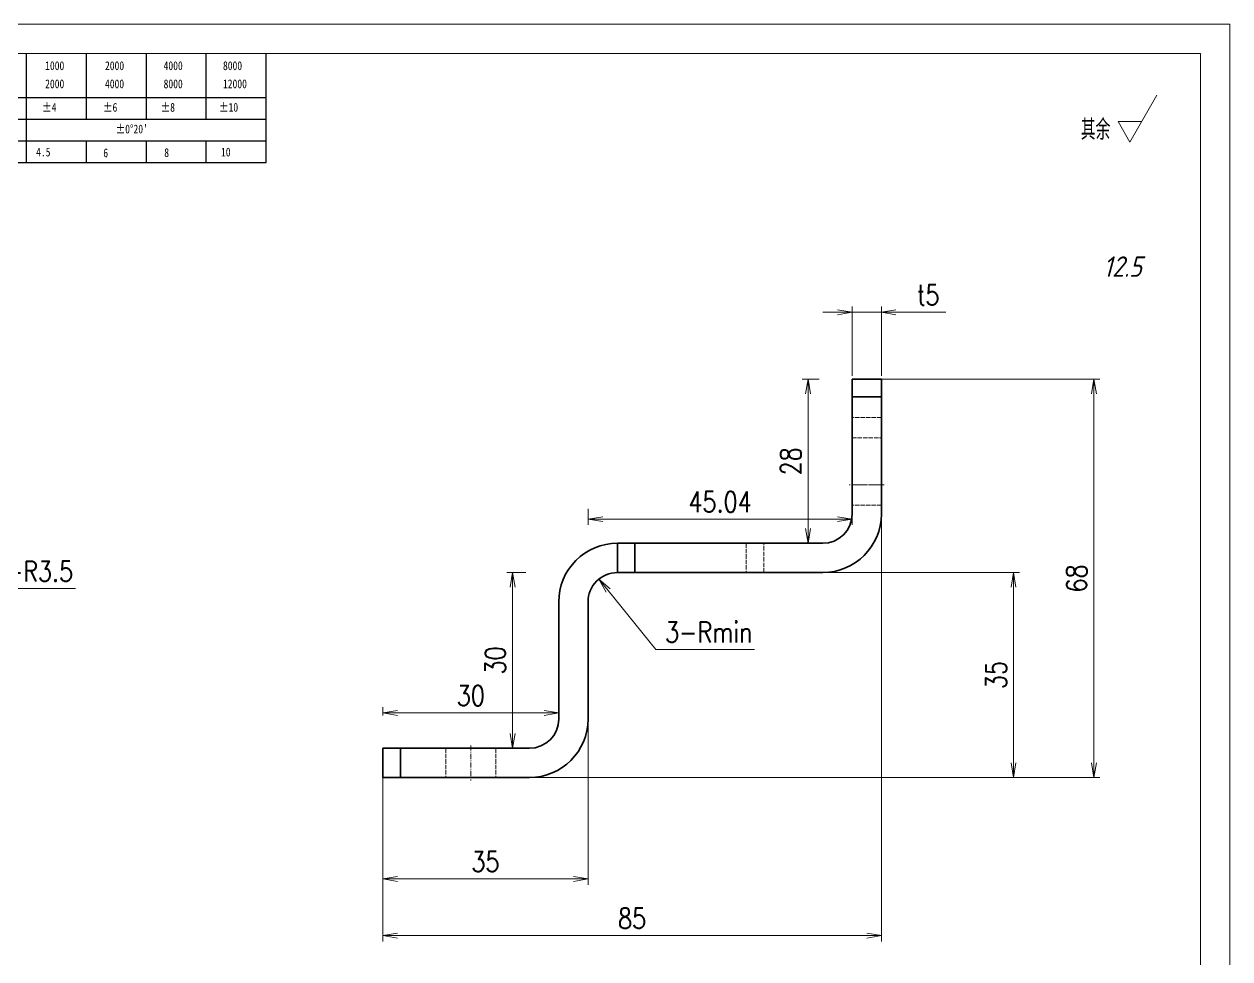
# Model space of a CAD drawing. Header units: millimetres. Extents: x -49572 to 104182, y -50696 to 51993.
# Drawn here: x -48793.2 to -48587.5, y 47041.7 to 47201.3 of the extents above; entities that cross this region are included whole.
import ezdxf
from ezdxf.enums import TextEntityAlignment as Align

# ---------------------------------------------------------------- set-up
doc = ezdxf.new("R2010")
doc.units = ezdxf.units.MM
doc.header["$LTSCALE"] = 0.5
for name, pattern in [('DASHDOT', [18.5, 12, -3, 0.5, -3]), ('DASHED', [15, 12, -3]), ('DOT2', [0.125, 0, -0.125])]:
    doc.linetypes.add(name, pattern=pattern)
doc.layers.add('图\\M+19E79\\M+195B6\\M+18E9A', color=7, linetype='Continuous')
doc.layers.add('图框', color=7, linetype='Continuous', lineweight=18)
doc.layers.add('标注线', color=3, linetype='Continuous', lineweight=18)
doc.layers.add('打印', color=7, linetype='Continuous', lineweight=15, plot=False)
doc.layers.add('打印-禁用', color=7, linetype='Continuous', lineweight=15, plot=False)
doc.styles.add('DIM', font='romans.shx', dxfattribs={"width": 0.8, "bigfont": 'bigfont.shx'})
doc.styles.add('国标', font='simfang.ttf', dxfattribs={"width": 0.8})
doc.styles.add('机械长仿宋', font='gbenor.shx', dxfattribs={"height": 1, "bigfont": 'gbcbig.shx'})
doc.dimstyles.new('DEH 1-1$0', dxfattribs={"dimtxt": 3.5, "dimasz": 2.5, "dimexe": 1, "dimexo": 0.625, "dimgap": 1.2, "dimtad": 1, "dimzin": 9, "dimdsep": 46, "dimtxsty": 'DIM', "dimblk": 'OPEN', "dimcen": 0, "dimclrd": 8, "dimclre": 8, "dimclrt": 2, "dimazin": 2, "dimtfac": 0.5, "dimtmove": 0, "dimatfit": 3, "dimldrblk": 'OPEN', "dimfxl": 0, "dimtolj": 2, "dimlwd": 18, "dimlwe": 18, "dimarcsym": 0})
doc.dimstyles.new('DEH 1-1$4', dxfattribs={"dimtxt": 3.5, "dimasz": 2.5, "dimexe": 1, "dimexo": 0.625, "dimgap": 1.2, "dimtad": 1, "dimtoh": 1, "dimdsep": 46, "dimtxsty": 'DIM', "dimblk": 'OPEN', "dimcen": 0, "dimclrd": 8, "dimclre": 8, "dimclrt": 2, "dimazin": 2, "dimtfac": 0.5, "dimtofl": 0, "dimtmove": 0, "dimatfit": 3, "dimldrblk": 'OPEN', "dimfxl": 0, "dimtolj": 2, "dimlwd": 18, "dimlwe": 18, "dimarcsym": 0})

# ---------------------------------------------------------------- blocks, each defined once
blk = doc.blocks.new('GZDEH零件A3图框V01版')
at = {"layer": '图\\M+19E79\\M+195B6\\M+18E9A', "color": 9}
for p, q in [((3072.2, -1561.98), (3072.2, -1554.46)), ((3082.42, -1561.98), (3082.42, -1554.46)), ((3092.64, -1561.98), (3092.64, -1554.46)), ((3102.86, -1561.98), (3102.86, -1554.46)), ((3113.09, -1573.08), (3113.09, -1554.46)), ((2996.09, -1561.98), (3113.09, -1561.98)), ((3072.2, -1573.08), (3072.2, -1561.98)), ((3082.42, -1565.68), (3082.42, -1561.98)), ((3092.64, -1565.68), (3092.64, -1561.98)), ((3102.86, -1565.68), (3102.86, -1561.98)), ((2996.09, -1565.68), (3113.09, -1565.68)), ((2996.09, -1569.38), (3113.09, -1569.38)), ((3082.42, -1573.08), (3082.42, -1569.48)), ((3092.64, -1573.08), (3092.64, -1569.38)), ((3102.86, -1573.08), (3102.86, -1569.38)), ((2990.09, -1573.08), (3113.09, -1573.08))]:
    blk.add_line(p, q, dxfattribs=at)
at = {"layer": '图框', "linetype": 'Continuous'}
for p, q in [((3272.49, -1554.46), (2882.49, -1554.46)), ((3272.49, -1832.96), (3272.49, -1554.46))]:
    blk.add_line(p, q, dxfattribs=at)
at = {"layer": '打印-禁用', "linetype": 'Continuous'}
for p, q in [((3277.49, -1549.46), (2857.49, -1549.46)), ((3277.49, -1846.46), (3277.49, -1549.46))]:
    blk.add_line(p, q, dxfattribs=at)
at = {"layer": '图\\M+19E79\\M+195B6\\M+18E9A', "color": 9, "style": '国标', "width": 0.8}
for s, p in [('1000', (3075.36, -1557.31)), ('2000', (3085.57, -1557.31)), ('4000', (3095.57, -1557.31)), ('8000', (3105.7, -1557.31)), ('2000', (3075.36, -1560.41)), ('4000', (3085.57, -1560.41)), ('8000', (3095.57, -1560.41)), ('12000', (3105.7, -1560.41)), ('±4', (3074.85, -1564.42)), ('±6', (3085.22, -1564.42)), ('±8', (3095.06, -1564.42)), ('±10', (3105.02, -1564.42)), ("±0%%D20'", (3087.38, -1568.12)), ('4.5', (3073.82, -1572.05)), ('6', (3085.28, -1572.19)), ('8', (3095.68, -1572.15)), ('10', (3105.36, -1572.06))]:
    blk.add_text(s, height=1.5, dxfattribs=at).set_placement(p)
blk = doc.blocks.new('DEH A3')
at = {"layer": '图框'}
blk.add_blockref('GZDEH零件A3图框V01版', (-2857.49, 1846.46), dxfattribs=at)
blk = doc.blocks.new('FINISHER_TR')
at = {"layer": '标注线'}
for p, q in [((0, 0), (4.62, 8)), ((-2.02, 3.5), (0, 0)), ((2.02, 3.5), (-2.02, 3.5))]:
    blk.add_line(p, q, dxfattribs=at)
at = {"layer": '标注线', "color": 2, "style": '机械长仿宋', "oblique": 15}
blk.add_attdef('0.0', text='', height=3.5, dxfattribs=at).set_placement((2.03, -24.04), align=Align.BOTTOM_RIGHT)
blk = doc.blocks.new('其余12.5')
at = {"layer": '标注线'}
blk.add_blockref('FINISHER_TR', (0, 0), dxfattribs=at).add_auto_attribs({'0.0': '12.5'})
at = {"layer": '标注线', "color": 7, "linetype": 'DOT2', "style": '机械长仿宋'}
blk.add_text('其余', height=3.5, dxfattribs=at).set_placement((-8.38, 0.4))
blk = doc.blocks.new('_Open')
at = {"color": 0, "linetype": 'ByBlock', "lineweight": -2}
for p, q in [((-1, 0.167), (0, 0)), ((-1, -0.167), (0, 0)), ((0, 0), (-1, 0))]:
    blk.add_line(p, q, dxfattribs=at)
blk = doc.blocks.new('*D23')
at = {"layer": 'Defpoints', "color": 0, "transparency": 16777216}
for p in [(-48646.95, 47126.38), (-48731.99, 47073.73), (-48646.95, 47045.67)]:
    blk.add_point(p, dxfattribs=at)
at = {"layer": '标注线', "color": 8, "lineweight": 18, "transparency": 16777216}
for p, q in [((-48646.95, 47125.76), (-48646.95, 47044.67)), ((-48731.99, 47073.1), (-48731.99, 47044.67)), ((-48729.49, 47045.67), (-48649.45, 47045.67))]:
    blk.add_line(p, q, dxfattribs=at)
at = {"layer": '标注线', "color": 8, "lineweight": 18, "transparency": 16777216, "xscale": 2.5, "yscale": 2.5, "zscale": 2.5, "rotation": 180}
blk.add_blockref('_Open', (-48731.99, 47045.67), dxfattribs=at)
at = {"layer": '标注线', "color": 8, "lineweight": 18, "transparency": 16777216, "xscale": 2.5, "yscale": 2.5, "zscale": 2.5}
blk.add_blockref('_Open', (-48646.95, 47045.67), dxfattribs=at)
at = {"layer": '标注线', "color": 2, "transparency": 16777216, "insert": (-48689.47, 47048.62), "char_height": 3.5, "attachment_point": 5, "style": 'DIM'}
blk.add_mtext('\\A2;85', dxfattribs=at)
blk = doc.blocks.new('*D24')
at = {"layer": 'Defpoints', "color": 0, "transparency": 16777216}
for p in [(-48696.99, 47087.86), (-48731.99, 47074.72), (-48696.99, 47055.36)]:
    blk.add_point(p, dxfattribs=at)
at = {"layer": '标注线', "color": 8, "lineweight": 18, "transparency": 16777216}
for p, q in [((-48696.99, 47087.24), (-48696.99, 47054.36)), ((-48731.99, 47074.1), (-48731.99, 47054.36)), ((-48729.49, 47055.36), (-48699.49, 47055.36))]:
    blk.add_line(p, q, dxfattribs=at)
at = {"layer": '标注线', "color": 8, "lineweight": 18, "transparency": 16777216, "xscale": 2.5, "yscale": 2.5, "zscale": 2.5, "rotation": 180}
blk.add_blockref('_Open', (-48731.99, 47055.36), dxfattribs=at)
at = {"layer": '标注线', "color": 8, "lineweight": 18, "transparency": 16777216, "xscale": 2.5, "yscale": 2.5, "zscale": 2.5}
blk.add_blockref('_Open', (-48696.99, 47055.36), dxfattribs=at)
at = {"layer": '标注线', "color": 2, "transparency": 16777216, "insert": (-48714.49, 47058.31), "char_height": 3.5, "attachment_point": 5, "style": 'DIM'}
blk.add_mtext('\\A2;35', dxfattribs=at)
blk = doc.blocks.new('*D25')
at = {"layer": 'Defpoints', "color": 0, "transparency": 16777216}
for p in [(-48648.75, 47140.66), (-48610.67, 47140.66), (-48725.53, 47072.66)]:
    blk.add_point(p, dxfattribs=at)
at = {"layer": '标注线', "color": 8, "lineweight": 18, "transparency": 16777216}
for p, q in [((-48648.12, 47140.66), (-48609.67, 47140.66)), ((-48610.67, 47075.16), (-48610.67, 47138.16)), ((-48724.9, 47072.66), (-48609.67, 47072.66))]:
    blk.add_line(p, q, dxfattribs=at)
at = {"layer": '标注线', "color": 8, "lineweight": 18, "transparency": 16777216, "xscale": 2.5, "yscale": 2.5, "zscale": 2.5}
for p, rotation in [((-48610.67, 47140.66), 90), ((-48610.67, 47072.66), 270)]:
    blk.add_blockref('_Open', p, dxfattribs=dict(at, rotation=rotation))
at = {"layer": '标注线', "color": 2, "transparency": 16777216, "insert": (-48613.62, 47106.66), "char_height": 3.5, "attachment_point": 5, "rotation": 90, "style": 'DIM'}
blk.add_mtext('\\A2;68', dxfattribs=at)
blk = doc.blocks.new('*D26')
at = {"layer": 'Defpoints', "color": 0, "transparency": 16777216}
for p in [(-48674.65, 47107.66), (-48624.4, 47107.66), (-48725.53, 47072.66)]:
    blk.add_point(p, dxfattribs=at)
at = {"layer": '标注线', "color": 8, "lineweight": 18, "transparency": 16777216}
for p, q in [((-48674.02, 47107.66), (-48623.4, 47107.66)), ((-48624.4, 47075.16), (-48624.4, 47105.16)), ((-48724.9, 47072.66), (-48623.4, 47072.66))]:
    blk.add_line(p, q, dxfattribs=at)
at = {"layer": '标注线', "color": 8, "lineweight": 18, "transparency": 16777216, "xscale": 2.5, "yscale": 2.5, "zscale": 2.5}
for p, rotation in [((-48624.4, 47107.66), 90), ((-48624.4, 47072.66), 270)]:
    blk.add_blockref('_Open', p, dxfattribs=dict(at, rotation=rotation))
at = {"layer": '标注线', "color": 2, "transparency": 16777216, "insert": (-48627.35, 47090.16), "char_height": 3.5, "attachment_point": 5, "rotation": 90, "style": 'DIM'}
blk.add_mtext('\\A2;35', dxfattribs=at)
blk = doc.blocks.new('*D27')
at = {"layer": 'Defpoints', "color": 0, "transparency": 16777216}
for p in [(-48646.95, 47152.11), (-48651.95, 47140.66), (-48646.95, 47140.66)]:
    blk.add_point(p, dxfattribs=at)
at = {"layer": '标注线', "color": 8, "lineweight": 18, "transparency": 16777216}
for p, q in [((-48651.95, 47141.28), (-48651.95, 47153.11)), ((-48646.95, 47141.28), (-48646.95, 47153.11)), ((-48654.45, 47152.11), (-48656.95, 47152.11)), ((-48651.95, 47152.11), (-48646.95, 47152.11)), ((-48644.45, 47152.11), (-48635.95, 47152.11))]:
    blk.add_line(p, q, dxfattribs=at)
at = {"layer": '标注线', "color": 8, "lineweight": 18, "transparency": 16777216, "xscale": 2.5, "yscale": 2.5, "zscale": 2.5}
blk.add_blockref('_Open', (-48651.95, 47152.11), dxfattribs=at)
at = {"layer": '标注线', "color": 8, "lineweight": 18, "transparency": 16777216, "xscale": 2.5, "yscale": 2.5, "zscale": 2.5, "rotation": 180}
blk.add_blockref('_Open', (-48646.95, 47152.11), dxfattribs=at)
at = {"layer": '标注线', "color": 2, "transparency": 16777216, "insert": (-48638.95, 47155.06), "char_height": 3.5, "attachment_point": 5, "style": 'DIM'}
blk.add_mtext('\\A2;{\\Fromans,bigfont|c134;t}5', dxfattribs=at)
blk = doc.blocks.new('*D28')
at = {"layer": 'Defpoints', "color": 0, "transparency": 16777216}
for p in [(-48695.14, 47106.54), (-48691.99, 47102.66)]:
    blk.add_point(p, dxfattribs=at)
at = {"layer": '标注线', "color": 8, "lineweight": 18, "transparency": 16777216}
for p, q in [((-48685.4, 47094.55), (-48693.57, 47104.6)), ((-48668.6, 47094.55), (-48685.4, 47094.55))]:
    blk.add_line(p, q, dxfattribs=at)
at = {"layer": '标注线', "color": 8, "lineweight": 18, "transparency": 16777216, "xscale": 2.5, "yscale": 2.5, "zscale": 2.5, "rotation": 129.0987318960324}
blk.add_blockref('_Open', (-48695.14, 47106.54), dxfattribs=at)
at = {"layer": '标注线', "color": 2, "transparency": 16777216, "insert": (-48676.4, 47097.5), "char_height": 3.5, "attachment_point": 5, "style": 'DIM'}
blk.add_mtext('\\A2;{\\Fromans,bigfont|c134;3-Rmin}', dxfattribs=at)
blk = doc.blocks.new('*D40')
at = {"layer": 'Defpoints', "color": 0, "transparency": 16777216}
for p in [(-48822.25, 47122.66), (-48819.54, 47120.45)]:
    blk.add_point(p, dxfattribs=at)
at = {"layer": '标注线', "color": 8, "lineweight": 18, "transparency": 16777216}
for p, q in [((-48800.45, 47104.93), (-48817.6, 47118.87)), ((-48784.45, 47104.93), (-48800.45, 47104.93))]:
    blk.add_line(p, q, dxfattribs=at)
at = {"layer": '标注线', "color": 8, "lineweight": 18, "transparency": 16777216, "xscale": 2.5, "yscale": 2.5, "zscale": 2.5, "rotation": 140.8737293593068}
blk.add_blockref('_Open', (-48819.54, 47120.45), dxfattribs=at)
at = {"layer": '标注线', "color": 2, "transparency": 16777216, "insert": (-48791.85, 47107.88), "char_height": 3.5, "attachment_point": 5, "style": 'DIM'}
blk.add_mtext('\\A2;{\\Fromans,bigfont|c134;4-}R3.5', dxfattribs=at)
blk = doc.blocks.new('*D374')
at = {"layer": 'Defpoints', "color": 0, "transparency": 16777216}
for p in [(-48659.46, 47140.66), (-48656.95, 47140.66), (-48656.95, 47112.66)]:
    blk.add_point(p, dxfattribs=at)
at = {"layer": '标注线', "color": 8, "lineweight": 18, "transparency": 16777216}
for p, q in [((-48657.58, 47140.66), (-48660.46, 47140.66)), ((-48659.46, 47115.16), (-48659.46, 47138.16)), ((-48657.58, 47112.66), (-48660.46, 47112.66))]:
    blk.add_line(p, q, dxfattribs=at)
at = {"layer": '标注线', "color": 8, "lineweight": 18, "transparency": 16777216, "xscale": 2.5, "yscale": 2.5, "zscale": 2.5}
for p, rotation in [((-48659.46, 47140.66), 90), ((-48659.46, 47112.66), 270)]:
    blk.add_blockref('_Open', p, dxfattribs=dict(at, rotation=rotation))
at = {"layer": '标注线', "color": 2, "transparency": 16777216, "insert": (-48662.41, 47126.66), "char_height": 3.5, "attachment_point": 5, "rotation": 90, "style": 'DIM'}
blk.add_mtext('\\A2;28', dxfattribs=at)
blk = doc.blocks.new('*D375')
at = {"layer": 'Defpoints', "color": 0, "transparency": 16777216}
for p in [(-48696.99, 47119.16), (-48651.95, 47119.16), (-48696.99, 47116.79)]:
    blk.add_point(p, dxfattribs=at)
at = {"layer": '标注线', "color": 8, "lineweight": 18, "transparency": 16777216}
for p, q in [((-48696.99, 47118.53), (-48696.99, 47115.79)), ((-48651.95, 47118.53), (-48651.95, 47115.79)), ((-48654.45, 47116.79), (-48694.49, 47116.79))]:
    blk.add_line(p, q, dxfattribs=at)
at = {"layer": '标注线', "color": 8, "lineweight": 18, "transparency": 16777216, "xscale": 2.5, "yscale": 2.5, "zscale": 2.5, "rotation": 180}
blk.add_blockref('_Open', (-48696.99, 47116.79), dxfattribs=at)
at = {"layer": '标注线', "color": 8, "lineweight": 18, "transparency": 16777216, "xscale": 2.5, "yscale": 2.5, "zscale": 2.5}
blk.add_blockref('_Open', (-48651.95, 47116.79), dxfattribs=at)
at = {"layer": '标注线', "color": 2, "transparency": 16777216, "insert": (-48674.47, 47119.74), "char_height": 3.5, "attachment_point": 5, "style": 'DIM'}
blk.add_mtext('\\A2;45.04', dxfattribs=at)
blk = doc.blocks.new('*D376')
at = {"layer": 'Defpoints', "color": 0, "transparency": 16777216}
for p in [(-48709.85, 47107.66), (-48706.99, 47107.66), (-48706.99, 47077.66)]:
    blk.add_point(p, dxfattribs=at)
at = {"layer": '标注线', "color": 8, "lineweight": 18, "transparency": 16777216}
for p, q in [((-48707.62, 47107.66), (-48710.85, 47107.66)), ((-48709.85, 47080.16), (-48709.85, 47105.16)), ((-48707.62, 47077.66), (-48710.85, 47077.66))]:
    blk.add_line(p, q, dxfattribs=at)
at = {"layer": '标注线', "color": 8, "lineweight": 18, "transparency": 16777216, "xscale": 2.5, "yscale": 2.5, "zscale": 2.5}
for p, rotation in [((-48709.85, 47107.66), 90), ((-48709.85, 47077.66), 270)]:
    blk.add_blockref('_Open', p, dxfattribs=dict(at, rotation=rotation))
at = {"layer": '标注线', "color": 2, "transparency": 16777216, "insert": (-48712.8, 47092.66), "char_height": 3.5, "attachment_point": 5, "rotation": 90, "style": 'DIM'}
blk.add_mtext('\\A2;30', dxfattribs=at)
blk = doc.blocks.new('*D377')
at = {"layer": 'Defpoints', "color": 0, "transparency": 16777216}
for p in [(-48731.99, 47083.7), (-48731.99, 47082.66), (-48701.99, 47082.66)]:
    blk.add_point(p, dxfattribs=at)
at = {"layer": '标注线', "color": 8, "lineweight": 18, "transparency": 16777216}
for p, q in [((-48731.99, 47083.28), (-48731.99, 47084.7)), ((-48701.99, 47083.28), (-48701.99, 47084.7)), ((-48704.49, 47083.7), (-48729.49, 47083.7))]:
    blk.add_line(p, q, dxfattribs=at)
at = {"layer": '标注线', "color": 8, "lineweight": 18, "transparency": 16777216, "xscale": 2.5, "yscale": 2.5, "zscale": 2.5, "rotation": 180}
blk.add_blockref('_Open', (-48731.99, 47083.7), dxfattribs=at)
at = {"layer": '标注线', "color": 8, "lineweight": 18, "transparency": 16777216, "xscale": 2.5, "yscale": 2.5, "zscale": 2.5}
blk.add_blockref('_Open', (-48701.99, 47083.7), dxfattribs=at)
at = {"layer": '标注线', "color": 2, "transparency": 16777216, "insert": (-48716.99, 47086.65), "char_height": 3.5, "attachment_point": 5, "style": 'DIM'}
blk.add_mtext('\\A2;30', dxfattribs=at)

msp = doc.modelspace()

# ---------------------------------------------------------------- linework, layer by layer
at = {"color": 7, "lineweight": 35, "ltscale": 0.075}
for p, q in [((-48651.95, 47137.66), (-48651.95, 47140.66)), ((-48646.95, 47137.66), (-48646.95, 47140.66)), ((-48688.991, 47112.66), (-48691.991, 47112.66)), ((-48691.991, 47107.66), (-48688.991, 47107.66)), ((-48731.991, 47077.66), (-48728.991, 47077.66)), ((-48731.991, 47072.66), (-48728.991, 47072.66))]:
    msp.add_line(p, q, dxfattribs=at)
at = {"color": 7, "lineweight": 35, "ltscale": 0.125}
for p, q in [((-48651.95, 47140.66), (-48646.95, 47140.66)), ((-48651.95, 47137.66), (-48646.95, 47137.66)), ((-48691.991, 47107.66), (-48691.991, 47112.66)), ((-48688.991, 47107.66), (-48688.991, 47112.66)), ((-48731.991, 47072.66), (-48731.991, 47077.66)), ((-48728.991, 47072.66), (-48728.991, 47077.66))]:
    msp.add_line(p, q, dxfattribs=at)
at = {"color": 1, "linetype": 'DASHED', "lineweight": 13, "ltscale": 0.125}
for p, q in [((-48646.95, 47137.66), (-48651.95, 47137.66)), ((-48646.95, 47134.16), (-48651.95, 47134.16)), ((-48646.95, 47134.16), (-48651.95, 47134.16)), ((-48651.95, 47130.66), (-48646.95, 47130.66)), ((-48651.95, 47130.66), (-48646.95, 47130.66)), ((-48651.95, 47130.66), (-48646.95, 47130.66)), ((-48651.95, 47130.66), (-48646.95, 47130.66)), ((-48651.95, 47122.66), (-48646.95, 47122.66)), ((-48651.95, 47122.66), (-48646.95, 47122.66)), ((-48651.95, 47122.66), (-48646.95, 47122.66)), ((-48651.95, 47122.66), (-48646.95, 47122.66)), ((-48646.95, 47119.16), (-48651.95, 47119.16)), ((-48646.95, 47119.16), (-48651.95, 47119.16)), ((-48669.991, 47112.66), (-48669.991, 47107.66)), ((-48666.991, 47107.66), (-48666.991, 47112.66)), ((-48728.991, 47077.66), (-48728.991, 47072.66)), ((-48721.241, 47077.66), (-48721.241, 47072.66)), ((-48712.741, 47077.66), (-48712.741, 47072.66))]:
    msp.add_line(p, q, dxfattribs=at)
at = {"color": 7, "lineweight": 35}
for p, q in [((-48651.95, 47137.66), (-48651.95, 47117.66)), ((-48646.95, 47137.66), (-48646.95, 47117.66)), ((-48656.95, 47112.66), (-48688.991, 47112.66)), ((-48688.991, 47107.66), (-48656.95, 47107.66)), ((-48701.991, 47082.66), (-48701.991, 47102.66)), ((-48696.991, 47102.66), (-48696.991, 47082.66)), ((-48706.991, 47077.66), (-48728.991, 47077.66)), ((-48728.991, 47072.66), (-48706.991, 47072.66))]:
    msp.add_line(p, q, dxfattribs=at)
at = {"color": 2, "linetype": 'DASHDOT', "lineweight": 13, "ltscale": 0.150024}
msp.add_line((-48646.45, 47122.66), (-48652.451, 47122.66), dxfattribs=at)
at = {"color": 2, "linetype": 'DASHDOT', "lineweight": 13, "ltscale": 0.150015}
msp.add_line((-48716.991, 47078.16), (-48716.991, 47072.159), dxfattribs=at)
at = {"color": 7, "lineweight": 35}
for centre, radius, start, end in [((-48656.95, 47117.66), 10, 270, 0), ((-48656.95, 47117.66), 5, 270, 0), ((-48691.991, 47102.66), 10, 90, 180.00001), ((-48691.991, 47102.66), 5, 90, 180.00001), ((-48706.991, 47082.66), 5, 270, 0), ((-48706.991, 47082.66), 10, 270, 0)]:
    msp.add_arc(centre, radius, start, end, dxfattribs=at)
at = {"layer": '打印'}
msp.add_lwpolyline([(-49007.484, 47201.308), (-48587.484, 47201.308), (-48587.484, 46904.308), (-49007.484, 46904.308)], close=True, dxfattribs=at)

# ---------------------------------------------------------------- block references
at = {"layer": '图框'}
msp.add_blockref('DEH A3', (-49007.484, 46904.308), dxfattribs=at)
at = {"layer": '标注线'}
msp.add_blockref('其余12.5', (-48604.541, 47181.15), dxfattribs=at)

# ---------------------------------------------------------------- dimensions: what is measured, and where the dimension line sits
dim = msp.add_linear_dim(base=(-48646.95, 47152.11), p1=(-48651.95, 47140.66), p2=(-48646.95, 47140.66), text='{\\Fromans,bigfont|c134;t}<>', dimstyle='DEH 1-1$0', dxfattribs=at)
dim.commit()
dim.dimension.update_dxf_attribs({"geometry": '*D27', "text_midpoint": (-48638.95, 47155.06)})
for base, p1, p2, picture, middle in [((-48610.673, 47140.66), (-48725.528, 47072.66), (-48648.75, 47140.66), '*D25', (-48613.623, 47106.66)), ((-48659.464, 47140.66), (-48656.95, 47112.66), (-48656.95, 47140.66), '*D374', (-48662.414, 47126.66)), ((-48624.401, 47107.66), (-48725.528, 47072.66), (-48674.65, 47107.66), '*D26', (-48627.351, 47090.16)), ((-48709.852, 47107.66), (-48706.991, 47077.66), (-48706.991, 47107.66), '*D376', (-48712.802, 47092.66))]:
    dim = msp.add_linear_dim(base=base, p1=p1, p2=p2, angle=90, dimstyle='DEH 1-1$0', dxfattribs=at)
    dim.commit()
    dim.dimension.update_dxf_attribs({"geometry": picture, "text_midpoint": middle})
dim = msp.add_linear_dim(base=(-48646.95, 47045.672), p1=(-48731.991, 47073.728), p2=(-48646.95, 47126.38), dimstyle='DEH 1-1$0', override={"dimdec": 1}, dxfattribs=at)
dim.commit()
dim.dimension.update_dxf_attribs({"geometry": '*D23', "text_midpoint": (-48689.471, 47045.672), "dimtype": 160})
dim = msp.add_radius_dim(center=(-48822.251, 47122.66), mpoint=(-48819.536, 47120.451), text='{\\Fromans,bigfont|c134;4-}<>', dimstyle='DEH 1-1$4', dxfattribs=at)
dim.commit()
dim.dimension.update_dxf_attribs({"geometry": '*D40', "text_midpoint": (-48791.85, 47104.926), "dimtype": 164})
for base, p1, p2, picture, middle in [((-48696.991, 47116.793), (-48651.95, 47119.16), (-48696.991, 47119.16), '*D375', (-48674.471, 47119.743)), ((-48731.991, 47083.702), (-48701.991, 47082.66), (-48731.991, 47082.66), '*D377', (-48716.991, 47086.652))]:
    dim = msp.add_linear_dim(base=base, p1=p1, p2=p2, dimstyle='DEH 1-1$0', dxfattribs=at)
    dim.commit()
    dim.dimension.update_dxf_attribs({"geometry": picture, "text_midpoint": middle})
dim = msp.add_radius_dim(center=(-48691.991, 47102.66), mpoint=(-48695.145, 47106.54), text='{\\Fromans,bigfont|c134;3-Rmin}', dimstyle='DEH 1-1$4', override={"dimtmove": 1}, dxfattribs=at)
dim.commit()
dim.dimension.update_dxf_attribs({"geometry": '*D28', "text_midpoint": (-48685.404, 47094.554), "dimtype": 164})
dim = msp.add_linear_dim(base=(-48696.991, 47055.358), p1=(-48731.991, 47074.721), p2=(-48696.991, 47087.862), dimstyle='DEH 1-1$0', dxfattribs=at)
dim.commit()
dim.dimension.update_dxf_attribs({"geometry": '*D24', "text_midpoint": (-48714.491, 47055.358), "dimtype": 160})

doc.saveas('drawing.dxf')
